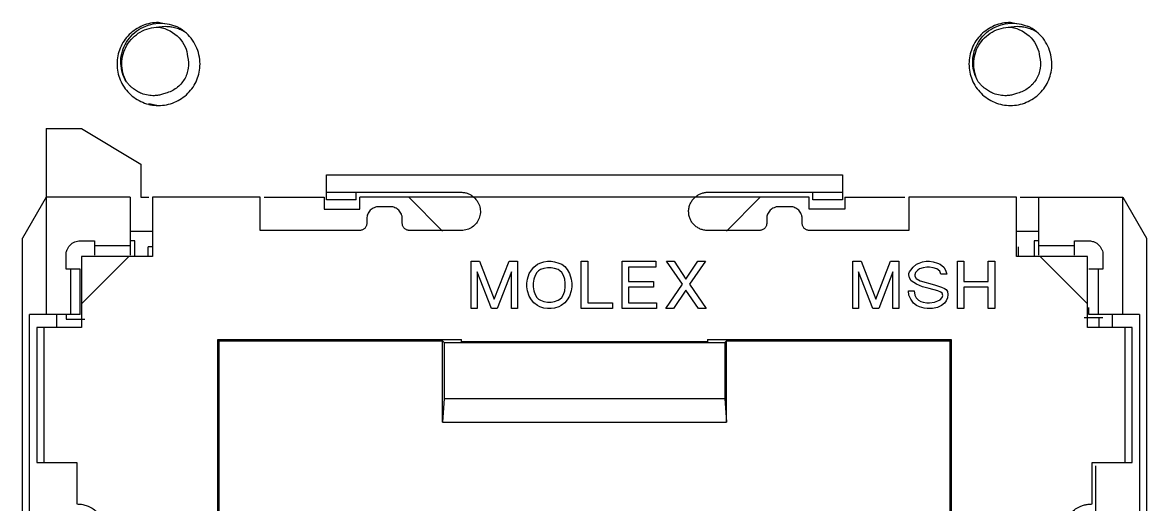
# Model space of a CAD drawing. Header units: inches. Extents: x -3.35 to 3.4, y -3.35 to 3.35.
# Drawn here: x -0.596 to 1.274, y -0.342 to 0.46 of the extents above; entities that cross this region are included whole.
import ezdxf

# ---------------------------------------------------------------- set-up
doc = ezdxf.new("R2010")
doc.units = ezdxf.units.IN
doc.header["$MEASUREMENT"] = 0

msp = doc.modelspace()

# ---------------------------------------------------------------- linework, layer by layer
at = {"color": 7, "linetype": 'Continuous', "lineweight": 25}
for p, q in [((-0.3605, 0.4576), (-0.3701, 0.4596)), ((1.0568, 0.4576), (1.0472, 0.4596)), ((-0.3861, 0.3247), (-0.3701, 0.3216)), ((-0.5571, 0.2831), (-0.5571, -0.0259)), ((-0.5571, 0.2831), (-0.498, 0.2831)), ((-0.498, 0.2831), (-0.3996, 0.2241)), ((-0.3996, 0.2241), (-0.3996, 0.1689)), ((-0.0906, 0.2063), (0.7677, 0.2063)), ((-0.0906, 0.1768), (-0.0906, 0.2063)), ((0.7677, 0.2063), (0.7677, 0.1768)), ((-0.5571, 0.1689), (-0.5965, 0.1008)), ((-0.4173, 0.1689), (-0.5571, 0.1689)), ((-0.4173, 0.1689), (-0.4173, 0.0729)), ((-0.3996, 0.1689), (-0.3865, 0.1689)), ((-0.3799, 0.1689), (-0.3799, 0.0705)), ((-0.2008, 0.1689), (-0.3799, 0.1689)), ((-0.2008, 0.1138), (-0.2008, 0.1689)), ((-0.1943, 0.1689), (-0.0945, 0.1689)), ((-0.0945, 0.1689), (-0.0945, 0.1493)), ((0.1339, 0.1768), (-0.0906, 0.1768)), ((-0.0354, 0.1493), (-0.0354, 0.1689)), ((0.7126, 0.1689), (-0.0354, 0.1689)), ((0.0463, 0.1689), (0.1024, 0.1129)), ((0.7677, 0.1768), (0.5433, 0.1768)), ((0.6309, 0.1689), (0.5748, 0.1129)), ((0.7126, 0.1493), (0.7126, 0.1689)), ((0.7717, 0.1689), (0.7717, 0.1493)), ((0.7717, 0.1689), (0.8714, 0.1689)), ((0.878, 0.1689), (0.878, 0.1138)), ((1.0571, 0.1689), (0.878, 0.1689)), ((1.0571, 0.0705), (1.0571, 0.1689)), ((1.0636, 0.1689), (1.2343, 0.1689)), ((1.0945, 0.0729), (1.0945, 0.1689)), ((1.2343, -0.0259), (1.2343, 0.1689)), ((1.2343, 0.1689), (1.2736, 0.1008)), ((-0.0413, 0.1646), (-0.0906, 0.1646)), ((0.0157, 0.1532), (-0.0039, 0.1532)), ((0.6811, 0.1532), (0.6614, 0.1532)), ((0.7677, 0.1646), (0.7185, 0.1646)), ((-0.0945, 0.1493), (-0.0354, 0.1493)), ((-0.0236, 0.1335), (-0.0236, 0.1256)), ((0.0354, 0.1256), (0.0354, 0.1335)), ((0.6417, 0.1335), (0.6417, 0.1256)), ((0.7008, 0.1256), (0.7008, 0.1335)), ((0.7717, 0.1493), (0.7126, 0.1493)), ((-0.3799, 0.1123), (-0.4173, 0.1123)), ((-0.0354, 0.1138), (-0.2008, 0.1138)), ((0.1339, 0.1138), (0.0472, 0.1138)), ((0.6299, 0.1138), (0.5433, 0.1138)), ((0.878, 0.1138), (0.7126, 0.1138)), ((1.0945, 0.1123), (1.0571, 0.1123)), ((-0.5965, -1.7208), (-0.5965, 0.1008)), ((-0.5004, 0.0965), (-0.4768, 0.0965)), ((-0.4768, 0.0965), (-0.4768, 0.0729)), ((-0.4094, 0.0965), (-0.4173, 0.0965)), ((-0.4094, 0.0705), (-0.4094, 0.0965)), ((1.0945, 0.0965), (1.0866, 0.0965)), ((1.0866, 0.0965), (1.0866, 0.0705)), ((1.1539, 0.0965), (1.1776, 0.0965)), ((1.1539, 0.0729), (1.1539, 0.0965)), ((1.2736, 0.1008), (1.2736, -1.7996)), ((-0.4768, 0.0886), (-0.4173, 0.0886)), ((-0.3871, 0.0705), (-0.3871, 0.0865)), ((-0.3799, 0.0865), (-0.3871, 0.0865)), ((1.0599, 0.0865), (1.0599, 0.0705)), ((1.0945, 0.0886), (1.1539, 0.0886)), ((-0.524, 0.0493), (-0.524, 0.0729)), ((-0.4193, 0.0705), (-0.498, -0.0082)), ((-0.498, 0.0705), (-0.498, -0.0476)), ((-0.3799, 0.0705), (-0.498, 0.0705)), ((0.1501, 0.0626), (0.1639, 0.0626)), ((0.1501, -0.0161), (0.1501, 0.0626)), ((0.1639, 0.0626), (0.1885, -0.0003)), ((0.1885, -0.0003), (0.2131, 0.0626)), ((0.2131, 0.0626), (0.2269, 0.0626)), ((0.2269, 0.0626), (0.2269, -0.0161)), ((0.2544, 0.0528), (0.2603, 0.0577)), ((0.2603, 0.0577), (0.2643, 0.0597)), ((0.2643, 0.0597), (0.2712, 0.0617)), ((0.2712, 0.0617), (0.2771, 0.0626)), ((0.2771, 0.0626), (0.283, 0.0626)), ((0.283, 0.0626), (0.2889, 0.0617)), ((0.2889, 0.0617), (0.2958, 0.0597)), ((0.2958, 0.0597), (0.3007, 0.0577)), ((0.3007, 0.0577), (0.3056, 0.0538)), ((0.3332, 0.0626), (0.344, 0.0626)), ((0.3332, -0.0161), (0.3332, 0.0626)), ((0.344, 0.0626), (0.344, -0.0063)), ((0.4011, 0.0626), (0.4572, 0.0626)), ((0.4011, -0.0161), (0.4011, 0.0626)), ((0.4572, 0.0626), (0.4572, 0.0528)), ((0.4749, 0.0626), (0.4877, 0.0626)), ((0.5015, 0.0243), (0.4749, 0.0626)), ((0.4877, 0.0626), (0.5074, 0.0331)), ((0.5074, 0.0331), (0.5271, 0.0626)), ((0.5399, 0.0626), (0.5133, 0.0243)), ((0.5271, 0.0626), (0.5399, 0.0626)), ((0.7849, 0.0626), (0.7986, 0.0626)), ((0.7849, -0.0161), (0.7849, 0.0626)), ((0.7986, 0.0626), (0.8232, -0.0003)), ((0.8232, -0.0003), (0.8478, 0.0626)), ((0.8478, 0.0626), (0.8616, 0.0626)), ((0.8616, 0.0626), (0.8616, -0.0161)), ((0.8852, 0.0528), (0.8912, 0.0577)), ((0.8912, 0.0577), (0.8951, 0.0597)), ((0.8951, 0.0597), (0.901, 0.0617)), ((0.901, 0.0617), (0.9069, 0.0626)), ((0.9069, 0.0626), (0.9128, 0.0626)), ((0.9128, 0.0626), (0.9187, 0.0617)), ((0.9187, 0.0617), (0.9256, 0.0597)), ((0.9256, 0.0597), (0.9305, 0.0577)), ((0.9305, 0.0577), (0.9364, 0.0528)), ((0.9591, 0.0626), (0.9699, 0.0626)), ((0.9591, -0.0161), (0.9591, 0.0626)), ((0.9699, 0.0626), (0.9699, 0.0292)), ((1.0102, 0.0626), (1.0211, 0.0626)), ((1.0102, 0.0292), (1.0102, 0.0626)), ((1.0211, 0.0626), (1.0211, -0.0161)), ((1.1752, 0.0705), (1.0571, 0.0705)), ((1.1752, -0.0082), (1.0965, 0.0705)), ((1.1752, -0.0476), (1.1752, 0.0705)), ((1.2012, 0.0729), (1.2012, 0.0493)), ((-0.5004, 0.0493), (-0.524, 0.0493)), ((-0.5161, -0.0259), (-0.5161, 0.0493)), ((-0.5004, -0.0259), (-0.5004, 0.0493)), ((0.1599, 0.0449), (0.1599, -0.0161)), ((0.1836, -0.0161), (0.1599, 0.0449)), ((0.217, 0.0449), (0.1934, -0.0161)), ((0.217, -0.0161), (0.217, 0.0449)), ((0.2436, 0.0331), (0.2466, 0.042)), ((0.2466, 0.042), (0.2505, 0.0479)), ((0.2505, 0.0479), (0.2544, 0.0528)), ((0.2564, 0.039), (0.2544, 0.0331)), ((0.2594, 0.0439), (0.2564, 0.039)), ((0.2623, 0.0469), (0.2594, 0.0439)), ((0.2653, 0.0489), (0.2623, 0.0469)), ((0.2712, 0.0508), (0.2653, 0.0489)), ((0.2771, 0.0518), (0.2712, 0.0508)), ((0.283, 0.0518), (0.2771, 0.0518)), ((0.2889, 0.0508), (0.283, 0.0518)), ((0.2948, 0.0489), (0.2889, 0.0508)), ((0.2977, 0.0469), (0.2948, 0.0489)), ((0.3007, 0.0439), (0.2977, 0.0469)), ((0.3036, 0.039), (0.3007, 0.0439)), ((0.3056, 0.0331), (0.3036, 0.039)), ((0.3056, 0.0538), (0.3095, 0.0489)), ((0.3095, 0.0489), (0.3135, 0.042)), ((0.3135, 0.042), (0.3164, 0.0331)), ((0.4119, 0.0528), (0.4119, 0.0292)), ((0.4572, 0.0528), (0.4119, 0.0528)), ((0.7947, 0.0449), (0.7947, -0.0161)), ((0.8183, -0.0161), (0.7947, 0.0449)), ((0.8518, 0.0449), (0.8282, -0.0161)), ((0.8518, -0.0161), (0.8518, 0.0449)), ((0.8784, 0.042), (0.8793, 0.0449)), ((0.8784, 0.04), (0.8784, 0.042)), ((0.8793, 0.0351), (0.8784, 0.04)), ((0.8793, 0.0449), (0.8813, 0.0479)), ((0.8813, 0.0479), (0.8852, 0.0528)), ((0.8892, 0.0439), (0.8882, 0.04)), ((0.8882, 0.04), (0.8882, 0.038)), ((0.8882, 0.038), (0.8902, 0.0341)), ((0.8931, 0.0479), (0.8892, 0.0439)), ((0.8961, 0.0499), (0.8931, 0.0479)), ((0.902, 0.0518), (0.8961, 0.0499)), ((0.9079, 0.0528), (0.902, 0.0518)), ((0.9128, 0.0528), (0.9079, 0.0528)), ((0.9187, 0.0518), (0.9128, 0.0528)), ((0.9246, 0.0499), (0.9187, 0.0518)), ((0.9295, 0.0459), (0.9246, 0.0499)), ((0.9315, 0.041), (0.9295, 0.0459)), ((0.9413, 0.041), (0.9315, 0.041)), ((0.9364, 0.0528), (0.9394, 0.0479)), ((0.9394, 0.0479), (0.9413, 0.041)), ((1.2012, 0.0493), (1.1776, 0.0493)), ((1.1933, 0.0493), (1.1933, -0.0259)), ((0.2426, 0.0262), (0.2436, 0.0331)), ((0.2426, 0.0203), (0.2426, 0.0262)), ((0.2436, 0.0134), (0.2426, 0.0203)), ((0.2544, 0.0331), (0.2534, 0.0262)), ((0.2534, 0.0262), (0.2534, 0.0203)), ((0.2534, 0.0203), (0.2544, 0.0134)), ((0.3066, 0.0262), (0.3056, 0.0331)), ((0.3056, 0.0134), (0.3066, 0.0203)), ((0.3066, 0.0203), (0.3066, 0.0262)), ((0.3164, 0.0331), (0.3174, 0.0262)), ((0.3174, 0.0203), (0.3164, 0.0134)), ((0.3174, 0.0262), (0.3174, 0.0203)), ((0.4119, 0.0292), (0.4532, 0.0292)), ((0.4532, 0.0193), (0.4119, 0.0193)), ((0.4119, 0.0193), (0.4119, -0.0063)), ((0.4532, 0.0292), (0.4532, 0.0193)), ((0.4739, -0.0161), (0.5015, 0.0243)), ((0.5133, 0.0243), (0.5408, -0.0161)), ((0.8823, 0.0302), (0.8793, 0.0351)), ((0.8912, 0.0243), (0.8823, 0.0302)), ((0.8902, 0.0341), (0.8971, 0.0302)), ((0.901, 0.0203), (0.8912, 0.0243)), ((0.8971, 0.0302), (0.9207, 0.0233)), ((0.9118, 0.0174), (0.901, 0.0203)), ((0.9207, 0.0233), (0.9325, 0.0193)), ((0.9325, 0.0193), (0.9374, 0.0174)), ((0.9699, 0.0292), (1.0102, 0.0292)), ((0.9699, 0.0193), (0.9699, -0.0161)), ((1.0102, 0.0193), (0.9699, 0.0193)), ((1.0102, -0.0161), (1.0102, 0.0193)), ((0.2466, 0.0046), (0.2436, 0.0134)), ((0.2505, -0.0013), (0.2466, 0.0046)), ((0.2544, 0.0134), (0.2564, 0.0075)), ((0.2564, 0.0075), (0.2594, 0.0026)), ((0.2594, 0.0026), (0.2623, -0.0003)), ((0.2977, -0.0003), (0.3007, 0.0026)), ((0.3007, 0.0026), (0.3036, 0.0075)), ((0.3036, 0.0075), (0.3056, 0.0134)), ((0.3135, 0.0046), (0.3095, -0.0013)), ((0.3164, 0.0134), (0.3135, 0.0046)), ((0.5074, 0.0144), (0.4867, -0.0161)), ((0.5281, -0.0161), (0.5074, 0.0144)), ((0.8774, 0.0134), (0.8872, 0.0134)), ((0.8784, 0.0065), (0.8774, 0.0134)), ((0.8813, -0.0003), (0.8784, 0.0065)), ((0.8872, 0.0134), (0.8882, 0.0065)), ((0.8882, 0.0065), (0.8902, 0.0016)), ((0.8902, 0.0016), (0.8941, -0.0023)), ((0.9266, 0.0134), (0.9118, 0.0174)), ((0.9315, 0.0115), (0.9266, 0.0134)), ((0.9305, -0.0013), (0.9335, 0.0026)), ((0.9335, 0.0095), (0.9315, 0.0115)), ((0.9345, 0.0056), (0.9335, 0.0095)), ((0.9335, 0.0026), (0.9345, 0.0056)), ((0.9374, 0.0174), (0.9404, 0.0154)), ((0.9404, 0.0154), (0.9423, 0.0125)), ((0.9423, 0.0016), (0.9404, -0.0033)), ((0.9423, 0.0125), (0.9433, 0.0075)), ((0.9433, 0.0075), (0.9423, 0.0016)), ((0.1599, -0.0161), (0.1501, -0.0161)), ((0.1934, -0.0161), (0.1836, -0.0161)), ((0.2269, -0.0161), (0.217, -0.0161)), ((0.2544, -0.0063), (0.2505, -0.0013)), ((0.2603, -0.0112), (0.2544, -0.0063)), ((0.2643, -0.0131), (0.2603, -0.0112)), ((0.2623, -0.0003), (0.2653, -0.0023)), ((0.2712, -0.0151), (0.2643, -0.0131)), ((0.2653, -0.0023), (0.2712, -0.0043)), ((0.2712, -0.0043), (0.2771, -0.0053)), ((0.2771, -0.0161), (0.2712, -0.0151)), ((0.2771, -0.0053), (0.283, -0.0053)), ((0.283, -0.0161), (0.2771, -0.0161)), ((0.283, -0.0053), (0.2889, -0.0043)), ((0.2889, -0.0151), (0.283, -0.0161)), ((0.2889, -0.0043), (0.2948, -0.0023)), ((0.2958, -0.0131), (0.2889, -0.0151)), ((0.2948, -0.0023), (0.2977, -0.0003)), ((0.2997, -0.0112), (0.2958, -0.0131)), ((0.3056, -0.0063), (0.2997, -0.0112)), ((0.3095, -0.0013), (0.3056, -0.0063)), ((0.3853, -0.0161), (0.3332, -0.0161)), ((0.344, -0.0063), (0.3853, -0.0063)), ((0.3853, -0.0063), (0.3853, -0.0161)), ((0.4582, -0.0161), (0.4011, -0.0161)), ((0.4119, -0.0063), (0.4582, -0.0063)), ((0.4582, -0.0063), (0.4582, -0.0161)), ((0.4867, -0.0161), (0.4739, -0.0161)), ((0.5408, -0.0161), (0.5281, -0.0161)), ((0.7947, -0.0161), (0.7849, -0.0161)), ((0.8282, -0.0161), (0.8183, -0.0161)), ((0.8616, -0.0161), (0.8518, -0.0161)), ((0.8862, -0.0072), (0.8813, -0.0003)), ((0.8912, -0.0112), (0.8862, -0.0072)), ((0.8961, -0.0131), (0.8912, -0.0112)), ((0.8941, -0.0023), (0.898, -0.0043)), ((0.9039, -0.0151), (0.8961, -0.0131)), ((0.898, -0.0043), (0.902, -0.0053)), ((0.902, -0.0053), (0.9079, -0.0063)), ((0.9089, -0.0161), (0.9039, -0.0151)), ((0.9079, -0.0063), (0.9128, -0.0063)), ((0.9177, -0.0161), (0.9089, -0.0161)), ((0.9128, -0.0063), (0.9207, -0.0053)), ((0.9256, -0.0141), (0.9177, -0.0161)), ((0.9207, -0.0053), (0.9266, -0.0033)), ((0.9325, -0.0112), (0.9256, -0.0141)), ((0.9266, -0.0033), (0.9305, -0.0013)), ((0.9374, -0.0072), (0.9325, -0.0112)), ((0.9404, -0.0033), (0.9374, -0.0072)), ((0.9699, -0.0161), (0.9591, -0.0161)), ((1.0211, -0.0161), (1.0102, -0.0161)), ((1.1776, -0.0259), (1.1776, -0.0143)), ((-0.5004, -0.0259), (-0.5846, -0.0259)), ((-0.5846, -1.6047), (-0.5846, -0.0259)), ((-0.5398, -0.0259), (-0.5398, -0.0476)), ((-0.524, -0.0259), (-0.524, -0.0338)), ((-0.524, -0.0338), (-0.4925, -0.0338)), ((1.1697, -0.031), (1.2012, -0.031)), ((1.2618, -0.0259), (1.1776, -0.0259)), ((1.1942, -0.031), (1.1942, -0.0476)), ((1.2169, -0.0476), (1.2169, -0.0259)), ((1.2618, -0.0259), (1.2618, -1.6047)), ((-0.498, -0.0476), (-0.5728, -0.0476)), ((-0.5728, -0.0476), (-0.5728, -0.272)), ((-0.561, -0.0476), (-0.561, -0.272)), ((1.25, -0.0476), (1.1752, -0.0476)), ((1.2382, -0.272), (1.2382, -0.0476)), ((1.25, -0.272), (1.25, -0.0476)), ((-0.2717, -0.0673), (-0.2692, -0.0697)), ((-0.2717, -0.0673), (0.1339, -0.0673)), ((-0.2717, -0.5908), (-0.2717, -0.0673)), ((-0.2692, -0.0697), (0.1024, -0.0697)), ((-0.2692, -1.5609), (-0.2692, -0.0697)), ((0.1024, -0.0697), (0.105, -0.0724)), ((0.1024, -0.2051), (0.1024, -0.0697)), ((0.105, -0.0724), (0.105, -0.1657)), ((0.105, -0.0724), (0.5722, -0.0724)), ((0.1339, -0.0713), (0.1339, -0.0673)), ((0.5433, -0.0713), (0.1339, -0.0713)), ((0.5433, -0.0673), (0.5433, -0.0713)), ((0.5433, -0.0673), (0.9488, -0.0673)), ((0.5722, -0.0724), (0.5748, -0.0697)), ((0.5722, -0.0724), (0.5722, -0.1657)), ((0.5748, -0.2051), (0.5748, -0.0697)), ((0.5748, -0.0697), (0.9463, -0.0697)), ((0.9463, -0.0697), (0.9488, -0.0673)), ((0.9463, -0.0697), (0.9463, -1.5609)), ((0.9488, -0.0673), (0.9488, -0.5908)), ((0.105, -0.1657), (0.1024, -0.2051)), ((0.105, -0.1657), (0.5722, -0.1657)), ((0.5722, -0.1657), (0.5748, -0.2051)), ((0.1024, -0.2051), (0.5748, -0.2051)), ((-0.5728, -0.272), (-0.5059, -0.272)), ((-0.5059, -0.272), (-0.5059, -0.3409)), ((1.1831, -0.272), (1.25, -0.272)), ((1.1831, -0.3409), (1.1831, -0.272)), ((1.1894, -0.3586), (1.1894, -0.2775))]:
    msp.add_line(p, q, dxfattribs=at)
for points, knots in [([(-0.3701, 0.4596), (-0.3791, 0.4595), (-0.3881, 0.4578), (-0.4048, 0.4508), (-0.4125, 0.4457), (-0.4253, 0.433), (-0.4304, 0.4253), (-0.4373, 0.4086), (-0.4391, 0.3996), (-0.4391, 0.3906)], [0, 0, 0, 0, 0.25, 0.25, 0.5, 0.5, 0.75, 0.75, 1, 1, 1, 1]), ([(-0.4235, 0.3609), (-0.4291, 0.3699), (-0.4324, 0.3805), (-0.4332, 0.4022), (-0.4307, 0.4134), (-0.4204, 0.4331), (-0.4125, 0.4417), (-0.3932, 0.454), (-0.3818, 0.4577), (-0.3701, 0.4582)], [0, 0, 0, 0, 0.25, 0.25, 0.5, 0.5, 0.75, 0.75, 1, 1, 1, 1]), ([(-0.4235, 0.3609), (-0.4287, 0.3702), (-0.4313, 0.3808), (-0.4311, 0.4019), (-0.4281, 0.4125), (-0.4174, 0.4307), (-0.4096, 0.4384), (-0.3912, 0.4489), (-0.3807, 0.4517), (-0.3701, 0.4517)], [0, 0, 0, 0, 0.25, 0.25, 0.5, 0.5, 0.75, 0.75, 1, 1, 1, 1]), ([(-0.3267, 0.4442), (-0.3281, 0.4449), (-0.3308, 0.4464), (-0.335, 0.4482), (-0.3392, 0.4497), (-0.3435, 0.4508), (-0.3482, 0.4518), (-0.3533, 0.4525), (-0.3588, 0.4527), (-0.3642, 0.4525), (-0.3677, 0.4519), (-0.3694, 0.4517)], [0, 0, 0, 0, 0.1049207, 0.2082171, 0.3098961, 0.4099646, 0.5084363, 0.6352841, 0.7594769, 0.8810303, 1, 1, 1, 1]), ([(-0.3694, 0.4517), (-0.3561, 0.4496), (-0.3442, 0.4431), (-0.3274, 0.4252), (-0.3226, 0.4139), (-0.3218, 0.4029)], [0, 0, 0, 0, 0.5, 0.5, 1, 1, 1, 1]), ([(1.0472, 0.4596), (1.0382, 0.4595), (1.0292, 0.4578), (1.0125, 0.4508), (1.0048, 0.4457), (0.9921, 0.433), (0.987, 0.4253), (0.98, 0.4086), (0.9782, 0.3996), (0.9782, 0.3906)], [0, 0, 0, 0, 0.25, 0.25, 0.5, 0.5, 0.75, 0.75, 1, 1, 1, 1]), ([(0.9938, 0.3609), (0.9882, 0.3699), (0.9849, 0.3805), (0.9841, 0.4022), (0.9866, 0.4134), (0.997, 0.4331), (1.0048, 0.4417), (1.0241, 0.454), (1.0355, 0.4577), (1.0472, 0.4582)], [0, 0, 0, 0, 0.25, 0.25, 0.5, 0.5, 0.75, 0.75, 1, 1, 1, 1]), ([(0.9938, 0.3609), (0.9887, 0.3702), (0.986, 0.3808), (0.9863, 0.4019), (0.9892, 0.4125), (0.9999, 0.4307), (1.0077, 0.4384), (1.0261, 0.4489), (1.0367, 0.4517), (1.0472, 0.4517)], [0, 0, 0, 0, 0.25, 0.25, 0.5, 0.5, 0.75, 0.75, 1, 1, 1, 1]), ([(1.0906, 0.4442), (1.0893, 0.4449), (1.0865, 0.4464), (1.0823, 0.4482), (1.0781, 0.4497), (1.0738, 0.4508), (1.0691, 0.4518), (1.064, 0.4525), (1.0585, 0.4527), (1.0532, 0.4525), (1.0497, 0.4519), (1.0479, 0.4517)], [0, 0, 0, 0, 0.104921, 0.208217, 0.309896, 0.409965, 0.508436, 0.635284, 0.759477, 0.88103, 1, 1, 1, 1]), ([(1.0479, 0.4517), (1.0612, 0.4496), (1.0732, 0.4431), (1.0899, 0.4252), (1.0947, 0.4139), (1.0956, 0.4029)], [0, 0, 0, 0, 0.5, 0.5, 1, 1, 1, 1]), ([(-0.3011, 0.3906), (-0.3011, 0.4008), (-0.3034, 0.411), (-0.3122, 0.4295), (-0.3187, 0.4378), (-0.3267, 0.4442)], [0, 0, 0, 0, 0.5, 0.5, 1, 1, 1, 1]), ([(1.1162, 0.3906), (1.1162, 0.4008), (1.1139, 0.411), (1.1051, 0.4295), (1.0986, 0.4378), (1.0906, 0.4442)], [0, 0, 0, 0, 0.5, 0.5, 1, 1, 1, 1]), ([(-0.3218, 0.4029), (-0.3201, 0.3965), (-0.3198, 0.3899), (-0.3217, 0.3769), (-0.3239, 0.3706), (-0.3306, 0.3594), (-0.3351, 0.3544), (-0.3456, 0.3466), (-0.3516, 0.3438), (-0.358, 0.3422)], [0, 0, 0, 0, 0.25, 0.25, 0.5, 0.5, 0.75, 0.75, 1, 1, 1, 1]), ([(1.0956, 0.4029), (1.0972, 0.3965), (1.0975, 0.3899), (1.0956, 0.3769), (1.0934, 0.3706), (1.0867, 0.3594), (1.0822, 0.3544), (1.0717, 0.3466), (1.0657, 0.3438), (1.0594, 0.3422)], [0, 0, 0, 0, 0.25, 0.25, 0.5, 0.5, 0.75, 0.75, 1, 1, 1, 1]), ([(-0.4391, 0.3906), (-0.4391, 0.3815), (-0.4373, 0.3725), (-0.4304, 0.3558), (-0.4252, 0.3482), (-0.4125, 0.3354), (-0.4048, 0.3303), (-0.3881, 0.3234), (-0.3791, 0.3216), (-0.3701, 0.3216)], [0, 0, 0, 0, 0.25, 0.25, 0.5, 0.5, 0.75, 0.75, 1, 1, 1, 1]), ([(-0.3701, 0.3216), (-0.361, 0.3216), (-0.352, 0.3234), (-0.3353, 0.3303), (-0.3277, 0.3354), (-0.3149, 0.3482), (-0.3098, 0.3558), (-0.3029, 0.3725), (-0.3011, 0.3815), (-0.3011, 0.3906)], [0, 0, 0, 0, 0.25, 0.25, 0.5, 0.5, 0.75, 0.75, 1, 1, 1, 1]), ([(0.9782, 0.3906), (0.9783, 0.3815), (0.98, 0.3725), (0.987, 0.3558), (0.9921, 0.3482), (1.0048, 0.3354), (1.0125, 0.3303), (1.0292, 0.3234), (1.0382, 0.3216), (1.0472, 0.3216)], [0, 0, 0, 0, 0.25, 0.25, 0.5, 0.5, 0.75, 0.75, 1, 1, 1, 1]), ([(1.0472, 0.3216), (1.0563, 0.3216), (1.0653, 0.3234), (1.082, 0.3303), (1.0896, 0.3354), (1.1024, 0.3482), (1.1075, 0.3558), (1.1144, 0.3725), (1.1162, 0.3815), (1.1162, 0.3906)], [0, 0, 0, 0, 0.25, 0.25, 0.5, 0.5, 0.75, 0.75, 1, 1, 1, 1]), ([(-0.358, 0.3422), (-0.3592, 0.3417), (-0.3615, 0.3407), (-0.3651, 0.3396), (-0.3684, 0.3388), (-0.3715, 0.3383), (-0.3744, 0.338), (-0.378, 0.3378), (-0.3823, 0.3379), (-0.3894, 0.3387), (-0.3971, 0.3409), (-0.4053, 0.3447), (-0.4105, 0.3482), (-0.4147, 0.3515), (-0.418, 0.3545), (-0.4211, 0.3578), (-0.4229, 0.3601), (-0.4235, 0.3609)], [0, 0, 0, 0, 0.053777, 0.104113, 0.150874, 0.193927, 0.233151, 0.268435, 0.33912, 0.408153, 0.560886, 0.665232, 0.774204, 0.815988, 0.882093, 0.956205, 1, 1, 1, 1]), ([(1.0594, 0.3422), (1.0581, 0.3417), (1.0558, 0.3407), (1.0522, 0.3396), (1.0489, 0.3388), (1.0458, 0.3383), (1.0429, 0.338), (1.0394, 0.3378), (1.0351, 0.3379), (1.0279, 0.3387), (1.0202, 0.3409), (1.012, 0.3447), (1.0068, 0.3482), (1.0026, 0.3515), (0.9993, 0.3545), (0.9962, 0.3578), (0.9944, 0.3601), (0.9938, 0.3609)], [0, 0, 0, 0, 0.053777, 0.104113, 0.150874, 0.193927, 0.233151, 0.268435, 0.33912, 0.408153, 0.560886, 0.665232, 0.774204, 0.815988, 0.882093, 0.956205, 1, 1, 1, 1]), ([(-0.0906, 0.1646), (-0.0906, 0.1649), (-0.0906, 0.1655), (-0.0906, 0.1667), (-0.0906, 0.1681), (-0.0906, 0.1701), (-0.0906, 0.173), (-0.0906, 0.1756), (-0.0906, 0.1768)], [0, 0, 0, 0, 0.126057, 0.24991, 0.37395, 0.500557, 0.749909, 1, 1, 1, 1]), ([(-0.0413, 0.1646), (-0.0413, 0.1657), (-0.0413, 0.1675), (-0.0413, 0.1718), (-0.0413, 0.1743), (-0.0413, 0.1768)], [0, 0, 0, 0, 0.5, 0.5, 1, 1, 1, 1]), ([(0.1547, 0.1689), (0.154, 0.1696), (0.1525, 0.1708), (0.1501, 0.1723), (0.1476, 0.1737), (0.1442, 0.1752), (0.1396, 0.1765), (0.1358, 0.1767), (0.1339, 0.1768)], [0, 0, 0, 0, 0.126938, 0.252522, 0.377835, 0.503966, 0.751789, 1, 1, 1, 1]), ([(0.1547, 0.1689), (0.1555, 0.1682), (0.157, 0.1668), (0.159, 0.1643), (0.1611, 0.1613), (0.163, 0.1575), (0.165, 0.1514), (0.1658, 0.1434), (0.1638, 0.134), (0.1591, 0.1256), (0.1532, 0.1201), (0.1477, 0.1169), (0.1433, 0.1152), (0.1386, 0.114), (0.1354, 0.1139), (0.1339, 0.1138)], [0, 0, 0, 0, 0.041753, 0.083356, 0.125237, 0.18768, 0.25041, 0.37522, 0.500031, 0.624842, 0.749653, 0.812096, 0.874826, 0.937341, 1, 1, 1, 1]), ([(0.5118, 0.1453), (0.5118, 0.1464), (0.5119, 0.1487), (0.5125, 0.152), (0.5133, 0.1552), (0.515, 0.1593), (0.5177, 0.1642), (0.5209, 0.1674), (0.5225, 0.1689)], [0, 0, 0, 0, 0.125644, 0.249965, 0.374391, 0.500343, 0.749965, 1, 1, 1, 1]), ([(0.5433, 0.1768), (0.5424, 0.1768), (0.5405, 0.1767), (0.5377, 0.1763), (0.5349, 0.1757), (0.5313, 0.1745), (0.5269, 0.1725), (0.524, 0.1701), (0.5225, 0.1689)], [0, 0, 0, 0, 0.123771, 0.247023, 0.370901, 0.496532, 0.74624, 1, 1, 1, 1]), ([(0.7185, 0.1646), (0.7185, 0.1649), (0.7185, 0.1655), (0.7185, 0.1667), (0.7185, 0.1681), (0.7185, 0.1701), (0.7185, 0.173), (0.7185, 0.1756), (0.7185, 0.1768)], [0, 0, 0, 0, 0.126057, 0.24991, 0.37395, 0.500557, 0.749909, 1, 1, 1, 1]), ([(0.7677, 0.1768), (0.7677, 0.1762), (0.7677, 0.1749), (0.7677, 0.1731), (0.7677, 0.1713), (0.7677, 0.1691), (0.7677, 0.1666), (0.7677, 0.1652), (0.7677, 0.1646)], [0, 0, 0, 0, 0.126057, 0.2499098, 0.3739495, 0.5005567, 0.7499091, 1, 1, 1, 1]), ([(-0.0039, 0.1532), (-0.0048, 0.1532), (-0.0065, 0.1531), (-0.009, 0.1526), (-0.0119, 0.1516), (-0.0149, 0.15), (-0.0179, 0.1475), (-0.0204, 0.1445), (-0.0222, 0.1411), (-0.0234, 0.1374), (-0.0236, 0.1348), (-0.0236, 0.1335)], [0, 0, 0, 0, 0.0834694, 0.1663751, 0.2501604, 0.3747768, 0.5001046, 0.6247209, 0.7500487, 0.874847, 1, 1, 1, 1]), ([(0.0354, 0.1335), (0.0354, 0.1344), (0.0353, 0.1361), (0.0348, 0.1386), (0.0339, 0.1415), (0.0322, 0.1445), (0.0298, 0.1475), (0.0268, 0.15), (0.0233, 0.1518), (0.0196, 0.153), (0.017, 0.1531), (0.0157, 0.1532)], [0, 0, 0, 0, 0.083469, 0.166375, 0.25016, 0.374777, 0.500105, 0.624721, 0.750049, 0.874847, 1, 1, 1, 1]), ([(0.6614, 0.1532), (0.6606, 0.1532), (0.6588, 0.1531), (0.6563, 0.1526), (0.6535, 0.1516), (0.6504, 0.15), (0.6474, 0.1475), (0.6449, 0.1445), (0.6431, 0.1411), (0.6419, 0.1374), (0.6418, 0.1348), (0.6417, 0.1335)], [0, 0, 0, 0, 0.0834694, 0.1663751, 0.2501604, 0.3747768, 0.5001046, 0.6247209, 0.7500487, 0.874847, 1, 1, 1, 1]), ([(0.7008, 0.1335), (0.7008, 0.1344), (0.7007, 0.1361), (0.7002, 0.1386), (0.6992, 0.1415), (0.6976, 0.1445), (0.6951, 0.1475), (0.6921, 0.15), (0.6887, 0.1518), (0.685, 0.153), (0.6824, 0.1531), (0.6811, 0.1532)], [0, 0, 0, 0, 0.083469, 0.166375, 0.25016, 0.374777, 0.500105, 0.624721, 0.750049, 0.874847, 1, 1, 1, 1]), ([(0.5433, 0.1138), (0.5423, 0.1139), (0.5402, 0.1139), (0.5372, 0.1144), (0.5342, 0.1151), (0.5303, 0.1165), (0.5257, 0.119), (0.5209, 0.1229), (0.5169, 0.1277), (0.514, 0.1332), (0.5122, 0.1391), (0.5119, 0.1433), (0.5118, 0.1453)], [0, 0, 0, 0, 0.062777, 0.125, 0.187279, 0.250222, 0.374962, 0.500146, 0.624886, 0.750071, 0.874925, 1, 1, 1, 1]), ([(-0.0236, 0.1256), (-0.0236, 0.1251), (-0.0237, 0.1241), (-0.024, 0.1226), (-0.0248, 0.1201), (-0.0269, 0.1171), (-0.0301, 0.1149), (-0.0331, 0.114), (-0.0347, 0.1139), (-0.0354, 0.1138)], [0, 0, 0, 0, 0.083566, 0.166676, 0.25077, 0.5001, 0.749429, 0.874419, 1, 1, 1, 1]), ([(0.0472, 0.1138), (0.0467, 0.1138), (0.0457, 0.1139), (0.0442, 0.1142), (0.0417, 0.115), (0.0387, 0.1171), (0.0365, 0.1204), (0.0356, 0.1233), (0.0355, 0.1249), (0.0354, 0.1256)], [0, 0, 0, 0, 0.083566, 0.166676, 0.25077, 0.5001, 0.749429, 0.874419, 1, 1, 1, 1]), ([(0.6417, 0.1256), (0.6417, 0.1251), (0.6417, 0.1241), (0.6414, 0.1226), (0.6405, 0.1201), (0.6385, 0.1171), (0.6352, 0.1149), (0.6322, 0.114), (0.6307, 0.1139), (0.6299, 0.1138)], [0, 0, 0, 0, 0.083566, 0.1666758, 0.2507705, 0.5000997, 0.7494289, 0.8744186, 1, 1, 1, 1]), ([(0.7126, 0.1138), (0.7121, 0.1138), (0.7111, 0.1139), (0.7095, 0.1142), (0.7071, 0.115), (0.704, 0.1171), (0.7019, 0.1204), (0.7009, 0.1233), (0.7008, 0.1249), (0.7008, 0.1256)], [0, 0, 0, 0, 0.083566, 0.1666758, 0.2507705, 0.5000997, 0.7494289, 0.8744186, 1, 1, 1, 1]), ([(-0.524, 0.0729), (-0.524, 0.0739), (-0.5239, 0.076), (-0.5233, 0.079), (-0.5221, 0.0824), (-0.5202, 0.0861), (-0.5172, 0.0897), (-0.5136, 0.0927), (-0.5095, 0.0948), (-0.505, 0.0963), (-0.5019, 0.0964), (-0.5004, 0.0965)], [0, 0, 0, 0, 0.083496, 0.166402, 0.250162, 0.374837, 0.500106, 0.624781, 0.75005, 0.874877, 1, 1, 1, 1]), ([(1.1776, 0.0965), (1.1786, 0.0965), (1.1806, 0.0964), (1.1837, 0.0958), (1.1871, 0.0946), (1.1908, 0.0927), (1.1944, 0.0897), (1.1973, 0.0861), (1.1995, 0.082), (1.2009, 0.0775), (1.2011, 0.0744), (1.2012, 0.0729)], [0, 0, 0, 0, 0.083496, 0.166402, 0.250162, 0.374837, 0.500106, 0.624781, 0.75005, 0.874877, 1, 1, 1, 1]), ([(-0.5059, -0.3409), (-0.5046, -0.3409), (-0.502, -0.341), (-0.4982, -0.3414), (-0.4944, -0.3422), (-0.4907, -0.3433), (-0.4853, -0.3453), (-0.4784, -0.3489), (-0.4709, -0.3551), (-0.4647, -0.3626), (-0.4586, -0.374), (-0.4554, -0.3901), (-0.4586, -0.4062), (-0.4647, -0.4176), (-0.4709, -0.4251), (-0.4784, -0.4313), (-0.486, -0.4354), (-0.4931, -0.4378), (-0.4995, -0.4391), (-0.5038, -0.4392), (-0.5059, -0.4393)], [0, 0, 0, 0, 0.025191, 0.050159, 0.075059, 0.10005, 0.125286, 0.187774, 0.250405, 0.312893, 0.375523, 0.500027, 0.624531, 0.687019, 0.749649, 0.812137, 0.874768, 0.916602, 0.958103, 1, 1, 1, 1]), ([(1.1831, -0.4393), (1.1818, -0.4393), (1.1792, -0.4392), (1.1754, -0.4388), (1.1716, -0.438), (1.1679, -0.437), (1.1624, -0.435), (1.1555, -0.4313), (1.1481, -0.4251), (1.1419, -0.4176), (1.1358, -0.4062), (1.1326, -0.3901), (1.1358, -0.374), (1.1419, -0.3626), (1.148, -0.3551), (1.1555, -0.3489), (1.1632, -0.3449), (1.1703, -0.3424), (1.1766, -0.3411), (1.1809, -0.341), (1.1831, -0.3409)], [0, 0, 0, 0, 0.025191, 0.050159, 0.075059, 0.10005, 0.125286, 0.187774, 0.250405, 0.312893, 0.375523, 0.500027, 0.624531, 0.687019, 0.749649, 0.812137, 0.874768, 0.916602, 0.958103, 1, 1, 1, 1])]:
    msp.add_open_spline(points, degree=3, knots=knots, dxfattribs=at)
for points in [[(-0.3701, 0.4582), (-0.3606, 0.4587), (-0.3509, 0.4571), (-0.3419, 0.4535)], [(-0.3701, 0.4517), (-0.3698, 0.4517), (-0.3696, 0.4517), (-0.3694, 0.4517)], [(-0.3267, 0.4442), (-0.3313, 0.448), (-0.3365, 0.4511), (-0.3419, 0.4535)], [(1.0472, 0.4582), (1.0567, 0.4587), (1.0664, 0.4571), (1.0754, 0.4535)], [(1.0472, 0.4517), (1.0475, 0.4517), (1.0477, 0.4517), (1.0479, 0.4517)], [(1.0906, 0.4442), (1.086, 0.448), (1.0809, 0.4511), (1.0754, 0.4535)], [(-0.3863, 0.3235), (-0.381, 0.3222), (-0.3756, 0.3216), (-0.3701, 0.3216)]]:
    msp.add_open_spline(points, degree=3, dxfattribs=at)

doc.saveas('drawing.dxf')
